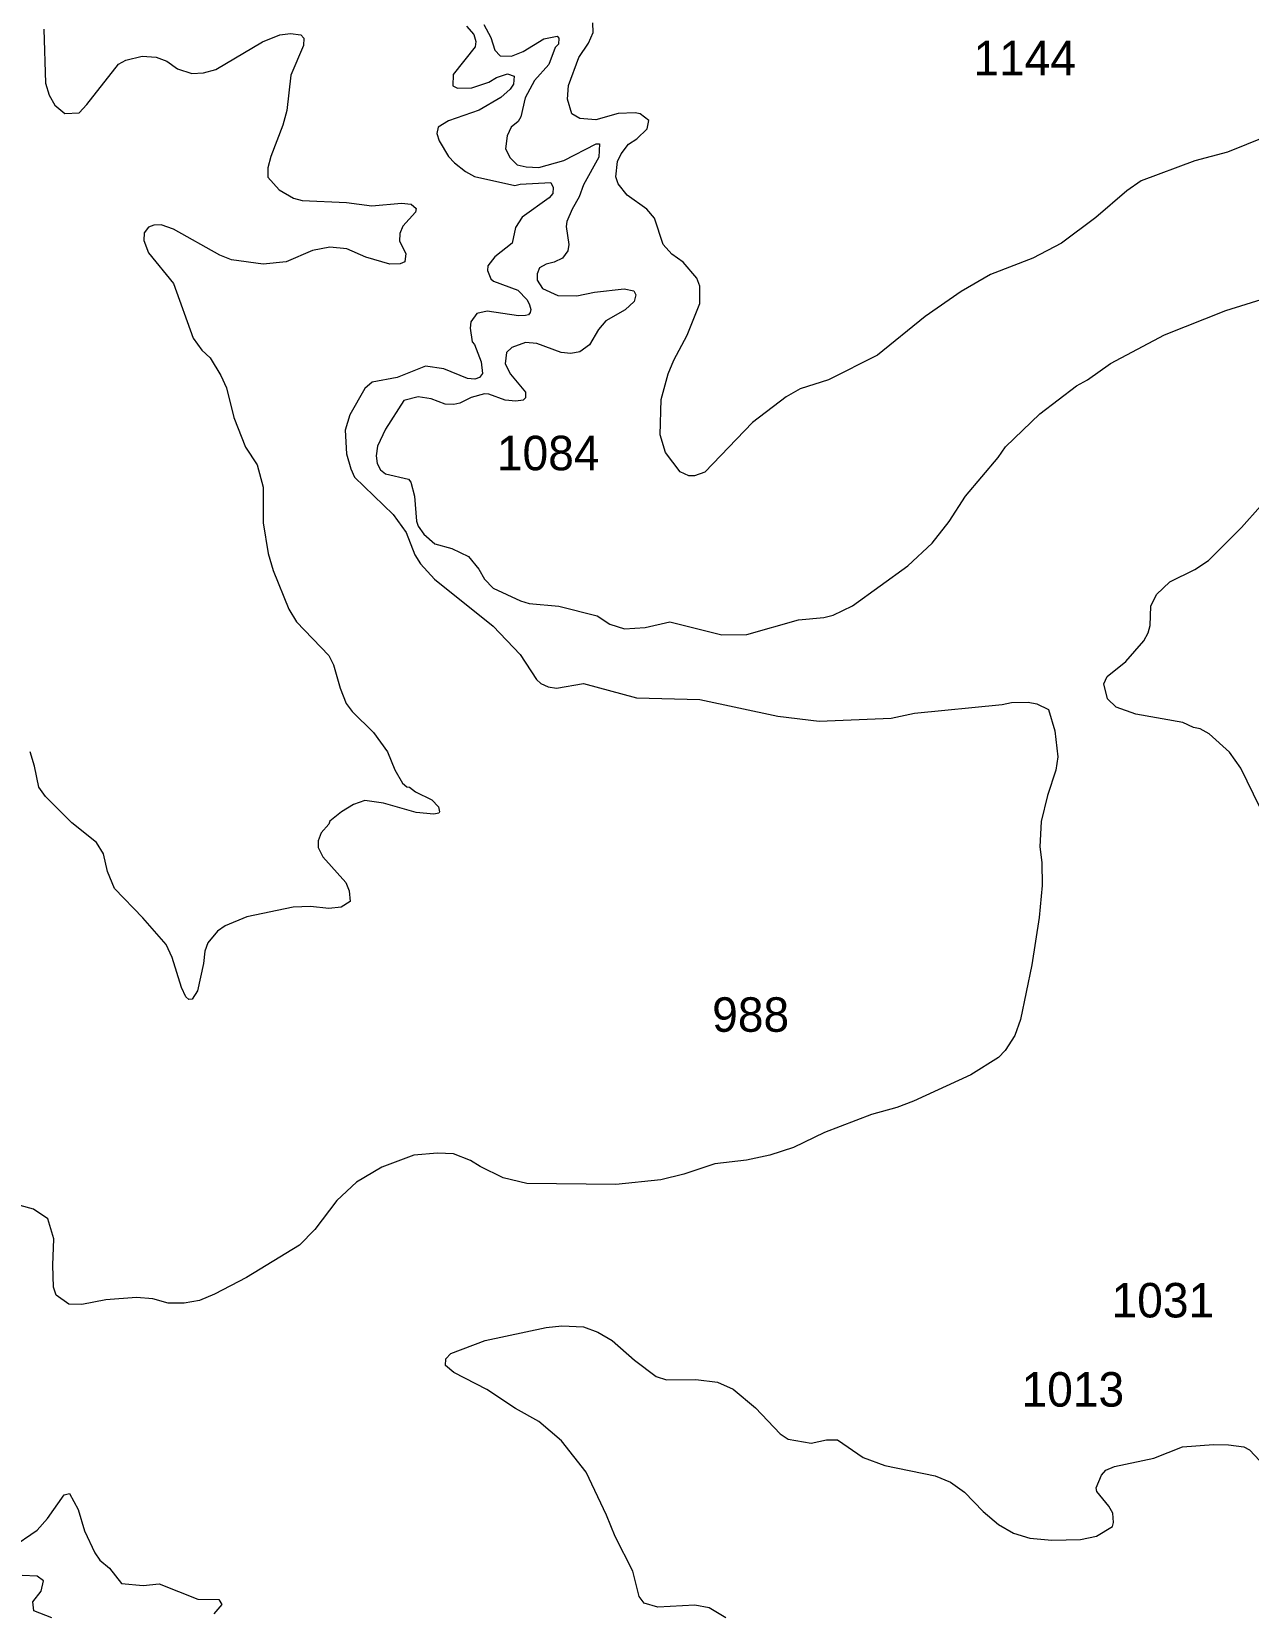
# Model space of a CAD drawing. Header units: kilometres. Extents: x 178.1 to 232.4, y 8228.7 to 8284.8.
# Drawn here: x 215.53 to 221.18, y 8251.47 to 8258.79 of the extents above; entities that cross this region are included whole.
import ezdxf

# ---------------------------------------------------------------- set-up
doc = ezdxf.new("R2010")
doc.units = ezdxf.units.KM
for name, color, linetype in [('1', 7, 'Continuous'), ('2', 7, 'Continuous'), ('21', 7, 'Continuous')]:
    doc.layers.add(name, color=color, linetype=linetype)
doc.styles.add('dgn002', font='dgn002.shx')

msp = doc.modelspace()

# ---------------------------------------------------------------- linework, layer by layer
at = {"layer": '1', "color": 5, "linetype": 'Continuous', "lineweight": 13, "flags": 128}
for points in [[(217.5514, 8258.8202), (217.5859, 8258.7809), (217.5944, 8258.7483), (217.591, 8258.7234), (217.4896, 8258.5956), (217.488, 8258.542), (217.5091, 8258.5317), (217.5761, 8258.5339), (217.6551, 8258.5598), (217.6907, 8258.5813), (217.7412, 8258.5979), (217.7719, 8258.5868), (217.769, 8258.5499), (217.7543, 8258.528), (217.7111, 8258.4881), (217.61, 8258.4301), (217.4676, 8258.3799), (217.4198, 8258.3509), (217.4135, 8258.3218)], [(217.4135, 8258.3218), (217.4242, 8258.2872), (217.4681, 8258.2146), (217.4959, 8258.1848), (217.5466, 8258.1457), (217.5885, 8258.1224)], [(217.5885, 8258.1224), (217.7753, 8258.0799), (217.7997, 8258.0864), (217.9426, 8258.0948), (217.953, 8258.0719)], [(217.953, 8258.0719), (217.951, 8258.0439), (217.9353, 8258.0229), (217.8096, 8257.9343), (217.7794, 8257.8853), (217.7635, 8257.8132), (217.6827, 8257.75), (217.6503, 8257.7086), (217.649, 8257.6857), (217.6641, 8257.6478), (217.6767, 8257.6365), (217.7887, 8257.5951), (217.8328, 8257.5503), (217.8442, 8257.5277), (217.8491, 8257.5054), (217.8473, 8257.4908), (217.8382, 8257.4803), (217.8247, 8257.4776), (217.7918, 8257.4758), (217.6469, 8257.497), (217.5999, 8257.4872), (217.5715, 8257.4476), (217.5681, 8257.4191), (217.5776, 8257.3556), (217.5882, 8257.3427), (217.6192, 8257.2633), (217.6255, 8257.2088), (217.6117, 8257.1907), (217.5903, 8257.1829), (217.5556, 8257.186), (217.4461, 8257.2304), (217.3618, 8257.242), (217.2296, 8257.1896), (217.1132, 8257.1689), (217.0794, 8257.1383), (217.0097, 8257.0174), (216.9886, 8256.9452), (216.9953, 8256.8364), (217.0143, 8256.7664), (217.0318, 8256.728), (217.2112, 8256.555), (217.2715, 8256.4717), (217.3122, 8256.3679), (217.3387, 8256.3255), (217.4034, 8256.2545), (217.6749, 8256.0371), (217.7999, 8255.9054), (217.8754, 8255.7893), (217.8964, 8255.7702), (217.9294, 8255.756), (217.9695, 8255.7494), (218.0933, 8255.7704), (218.3391, 8255.7046), (218.6338, 8255.6965), (218.996, 8255.6192), (219.1876, 8255.5961), (219.5201, 8255.6092), (219.6287, 8255.6338), (220.0352, 8255.6731), (220.0782, 8255.6833), (220.1562, 8255.6847), (220.1965, 8255.676), (220.2502, 8255.6506), (220.2802, 8255.5516), (220.2937, 8255.4303), (220.2852, 8255.3681), (220.2462, 8255.2511), (220.2161, 8255.1301), (220.2098, 8255.0126), (220.2196, 8254.9409), (220.2213, 8254.8331), (220.2066, 8254.6858), (220.1732, 8254.4651), (220.1205, 8254.2127), (220.0947, 8254.138), (220.0496, 8254.068), (220.0181, 8254.0368), (219.8897, 8253.9564), (219.6247, 8253.833), (219.5471, 8253.8039), (219.4296, 8253.7712), (219.2114, 8253.6885), (219.0674, 8253.6182), (218.9579, 8253.5832), (218.8493, 8253.5601), (218.703, 8253.5432), (218.5595, 8253.4944), (218.4528, 8253.4681), (218.2436, 8253.4464), (217.8306, 8253.4515), (217.7212, 8253.4784), (217.6147, 8253.53), (217.5695, 8253.559), (217.4906, 8253.589), (217.4173, 8253.5928)], [(221.2301, 8255.1977), (221.1429, 8255.3787), (221.0898, 8255.4528), (220.9949, 8255.5367), (220.9537, 8255.5597), (220.9233, 8255.5662), (220.8731, 8255.5893), (220.6562, 8255.6279), (220.5648, 8255.6605), (220.5236, 8255.6994), (220.5079, 8255.7698), (220.5231, 8255.8037), (220.6085, 8255.8731), (220.6921, 8255.9692), (220.712, 8256.005), (220.7214, 8256.0397), (220.7252, 8256.1293), (220.7507, 8256.183), (220.8129, 8256.2415), (220.9286, 8256.2998), (220.9922, 8256.3405), (221.1463, 8256.4948), (221.233, 8256.5933)], [(217.4173, 8253.5928), (217.3072, 8253.5827), (217.1591, 8253.5282), (217.0413, 8253.4578), (216.9502, 8253.3735), (216.8479, 8253.2377)], [(216.3832, 8252.9381), (216.3137, 8252.9098), (216.2413, 8252.8966), (216.1681, 8252.8967), (216.0964, 8252.9162), (216.021, 8252.9228), (215.8791, 8252.9114), (215.7671, 8252.8903), (215.7067, 8252.8913), (215.648, 8252.9337), (215.6359, 8252.9712), (215.6322, 8253.0731), (215.6372, 8253.1954), (215.6097, 8253.2875), (215.5427, 8253.3328), (215.3447, 8253.3864)], [(216.8479, 8253.2377), (216.7772, 8253.1661), (216.5317, 8253.0155), (216.3832, 8252.9381)], [(218.7535, 8251.4376), (218.6774, 8251.4841), (218.6108, 8251.4958), (218.4387, 8251.486), (218.3754, 8251.5056), (218.3528, 8251.5367), (218.323, 8251.6529), (218.2409, 8251.814), (218.2013, 8251.9128), (218.1062, 8252.1131), (217.9926, 8252.2579), (217.8866, 8252.3472), (217.7787, 8252.4078), (217.6453, 8252.4959), (217.493, 8252.5753), (217.4547, 8252.6071), (217.4553, 8252.6378), (217.4788, 8252.6636), (217.6385, 8252.7233), (217.9214, 8252.7841), (217.9939, 8252.7913), (218.0947, 8252.7862), (218.1612, 8252.7628), (218.2263, 8252.7237), (218.3312, 8252.6328), (218.4312, 8252.5573), (218.4782, 8252.5405), (218.6148, 8252.5426), (218.7151, 8252.5297), (218.7877, 8252.4974), (218.8919, 8252.4105), (219.0065, 8252.291), (219.0437, 8252.2659), (219.1498, 8252.2481), (219.2213, 8252.2628), (219.2725, 8252.2628), (219.3914, 8252.1811), (219.4913, 8252.1442), (219.7242, 8252.0965), (219.7966, 8252.0669), (219.8611, 8252.0204), (219.947, 8251.9298), (220.0187, 8251.8701), (220.0889, 8251.8303), (220.1637, 8251.8069), (220.2667, 8251.7971), (220.3994, 8251.8), (220.4731, 8251.8158), (220.5468, 8251.8614), (220.5518, 8251.8796)], [(220.5167, 8252.1216), (220.5564, 8252.1391), (220.7388, 8252.1775), (220.8715, 8252.2301), (221.0154, 8252.2414), (221.0855, 8252.2397), (221.1562, 8252.2298), (221.1823, 8252.2166), (221.2309, 8252.1649), (221.2694, 8252.1039), (221.2995, 8252.0711), (221.3696, 8252.0246), (221.4772, 8251.9918), (221.5177, 8251.973), (221.5763, 8251.9217), (221.6102, 8251.8644), (221.6104, 8251.8086), (221.6017, 8251.7429), (221.4687, 8251.4145)], [(220.4716, 8252.0397), (220.4958, 8252.0995), (220.5167, 8252.1216)], [(220.5518, 8251.8796), (220.5484, 8251.9227), (220.531, 8251.9546), (220.4753, 8252.0236), (220.4716, 8252.0397)], [(215.438, 8251.7609), (215.5598, 8251.8432), (215.6088, 8251.8986), (215.6854, 8252.0075), (215.7099, 8252.0136), (215.7504, 8251.9393), (215.7802, 8251.8406), (215.8278, 8251.7385), (215.8513, 8251.7051), (215.8956, 8251.6669), (215.9513, 8251.597), (216.0519, 8251.5865), (216.126, 8251.5944), (216.3055, 8251.5244), (216.4033, 8251.522), (216.4167, 8251.4995), (216.38, 8251.4553)], [(215.6283, 8251.4369), (215.5454, 8251.4697), (215.5403, 8251.5122), (215.5793, 8251.5602), (215.5903, 8251.6081), (215.5595, 8251.6306), (215.4908, 8251.6342)]]:
    msp.add_lwpolyline(points, dxfattribs=at)
at = {"layer": '2', "color": 3, "linetype": 'Continuous', "lineweight": 0, "flags": 128}
for points in [[(215.5912, 8258.8052), (215.5994, 8258.5555), (215.6159, 8258.4996), (215.6418, 8258.4523), (215.6888, 8258.4142), (215.755, 8258.4179), (215.7912, 8258.4562), (215.9381, 8258.6438), (215.9722, 8258.6622), (216.0477, 8258.6806), (216.1122, 8258.6755), (216.161, 8258.6566), (216.2111, 8258.6218), (216.2776, 8258.6), (216.3324, 8258.6036), (216.3881, 8258.6192), (216.6047, 8258.7469), (216.6858, 8258.7792), (216.7345, 8258.7857), (216.7831, 8258.7796), (216.7973, 8258.7644), (216.7957, 8258.7302), (216.7374, 8258.5916), (216.7187, 8258.4278), (216.7003, 8258.3607), (216.6433, 8258.2145), (216.6296, 8258.1624), (216.6303, 8258.1191), (216.6831, 8258.0597), (216.7493, 8258.0216), (216.7896, 8258.011), (216.9953, 8258.0019), (217.1122, 8257.9861), (217.2501, 8257.999), (217.294, 8257.9941), (217.3173, 8257.9742), (217.3155, 8257.9561), (217.2555, 8257.8918), (217.2422, 8257.8576), (217.2407, 8257.8227), (217.2698, 8257.7654), (217.2651, 8257.7266), (217.244, 8257.7175), (217.1953, 8257.7163), (217.0852, 8257.7486), (216.9958, 8257.7866), (216.9176, 8257.7949), (216.8372, 8257.7786), (216.7152, 8257.7269), (216.6089, 8257.716), (216.4619, 8257.736), (216.4072, 8257.7566), (216.1926, 8257.8786), (216.1359, 8257.8985), (216.1009, 8257.8967), (216.0767, 8257.8872), (216.0571, 8257.8607), (216.0553, 8257.8247), (216.076, 8257.7677), (216.1926, 8257.6259), (216.2835, 8257.3718), (216.3241, 8257.3173), (216.3629, 8257.2815), (216.4121, 8257.1999), (216.4384, 8257.1413), (216.4727, 8257.004), (216.5258, 8256.8673), (216.5803, 8256.7854), (216.6083, 8256.6818), (216.6084, 8256.5152), (216.6312, 8256.3736), (216.654, 8256.2953), (216.7272, 8256.1155), (216.7631, 8256.057), (216.9128, 8255.9005), (216.934, 8255.8568), (216.9651, 8255.7485), (216.9935, 8255.6784), (217.0209, 8255.641), (217.1207, 8255.5428), (217.1844, 8255.4544), (217.2183, 8255.3701), (217.2538, 8255.3083), (217.2751, 8255.2907), (217.2863, 8255.2895), (217.3155, 8255.2682)], [(217.6317, 8258.8264), (217.665, 8258.7662), (217.6827, 8258.7083), (217.7071, 8258.6824), (217.7604, 8258.6806), (217.8148, 8258.702), (217.9104, 8258.7611), (217.9716, 8258.7738), (217.9792, 8258.7637), (217.9775, 8258.7352), (217.9631, 8258.7211), (217.9337, 8258.6419), (217.867, 8258.5675), (217.8237, 8258.4878), (217.8037, 8258.3987), (217.7903, 8258.3767), (217.759, 8258.3513), (217.74, 8258.3109), (217.7326, 8258.2508), (217.7542, 8258.2088), (217.7861, 8258.177), (217.8287, 8258.167), (217.8866, 8258.1638), (218.0025, 8258.1968), (218.1525, 8258.2735), (218.1683, 8258.2736), (218.1654, 8258.212), (218.0944, 8258.0841), (218.0746, 8258.0282), (218.0407, 8257.9701), (218.0167, 8257.9137), (218.0142, 8257.8901), (218.0254, 8257.8063), (218.0207, 8257.7775), (217.9968, 8257.7438), (217.9584, 8257.7255), (217.9203, 8257.7159), (217.8896, 8257.6982), (217.8793, 8257.6706), (217.8793, 8257.6421), (217.9042, 8257.6028), (217.9742, 8257.5698), (218.0627, 8257.5693), (218.1447, 8257.586), (218.2823, 8257.6008), (218.3278, 8257.5925), (218.336, 8257.5732), (218.3291, 8257.5425), (218.2865, 8257.5044), (218.1968, 8257.4527), (218.1642, 8257.4121), (218.122, 8257.342), (218.0768, 8257.3087), (218.0347, 8257.3013), (217.99, 8257.3061), (217.8774, 8257.3473), (217.8252, 8257.3523), (217.7623, 8257.3291), (217.7366, 8257.3066), (217.7313, 8257.2533), (217.755, 8257.2057), (217.8245, 8257.1217), (217.8254, 8257.0949), (217.8148, 8257.0851), (217.7809, 8257.0807), (217.7307, 8257.0854), (217.6551, 8257.1131), (217.6346, 8257.1137)], [(221.257, 8258.3064), (221.0812, 8258.2348), (220.9285, 8258.1948), (220.681, 8258.1021), (220.6136, 8258.0554), (220.4698, 8257.9318), (220.3108, 8257.8135), (220.1779, 8257.7439), (219.9817, 8257.6669), (219.8461, 8257.5892), (219.6793, 8257.4731), (219.4579, 8257.2929), (219.2298, 8257.1792), (219.0988, 8257.1366), (219.0335, 8257.1008), (218.877, 8256.9807), (218.657, 8256.7513), (218.6089, 8256.7336), (218.5821, 8256.7336), (218.5429, 8256.7525), (218.4742, 8256.8425), (218.4488, 8256.9247), (218.4536, 8257.0873), (218.4867, 8257.2065), (218.5127, 8257.271), (218.5745, 8257.3856), (218.633, 8257.5324), (218.6328, 8257.614), (218.6198, 8257.6514), (218.5565, 8257.7246), (218.503, 8257.7627), (218.4642, 8257.807), (218.4229, 8257.929), (218.3876, 8257.9709), (218.2971, 8258.0353), (218.2548, 8258.0875), (218.2446, 8258.1203), (218.2521, 8258.1923), (218.2691, 8258.2273), (218.3025, 8258.2721), (218.3409, 8258.2964), (218.39, 8258.3436), (218.3974, 8258.3819), (218.3571, 8258.4126), (218.3343, 8258.4172), (218.2554, 8258.4138), (218.1514, 8258.3853), (218.0763, 8258.3907), (218.0403, 8258.4128), (218.0205, 8258.4809), (218.0238, 8258.5449), (218.0718, 8258.674), (218.1176, 8258.7399), (218.1392, 8258.7899), (218.1372, 8258.8351)], [(217.3277, 8257.1004), (217.2615, 8257.0834), (217.175, 8256.9496), (217.138, 8256.8711), (217.1319, 8256.8266), (217.137, 8256.7914), (217.1532, 8256.762), (217.1754, 8256.7433), (217.2819, 8256.7187), (217.2937, 8256.7043), (217.3095, 8256.6396), (217.3196, 8256.5237), (217.3267, 8256.5), (217.3529, 8256.4629), (217.404, 8256.4188), (217.483, 8256.3973), (217.5613, 8256.3597), (217.6085, 8256.301), (217.6343, 8256.2539), (217.6746, 8256.2122), (217.8011, 8256.1542), (217.8419, 8256.1425), (217.9794, 8256.1292), (218.1577, 8256.0844), (218.2159, 8256.0457), (218.2845, 8256.0241), (218.3804, 8256.0305), (218.4937, 8256.0568), (218.736, 8255.9961), (218.8517, 8255.9986), (219.0907, 8256.0664), (219.2092, 8256.0765), (219.2524, 8256.0874), (219.3411, 8256.1303), (219.598, 8256.316), (219.7105, 8256.4219), (219.7904, 8256.5216), (219.8658, 8256.6394), (220.0172, 8256.819), (220.0512, 8256.8678), (220.2098, 8257.0214), (220.381, 8257.1514), (220.4313, 8257.1793), (220.5374, 8257.2551), (220.7886, 8257.3873), (221.0722, 8257.5004), (221.3557, 8257.5889)], [(217.4521, 8257.0661), (217.3869, 8257.0904), (217.3277, 8257.1004)], [(217.6346, 8257.1137), (217.5726, 8257.0976), (217.5208, 8257.0711), (217.4928, 8257.0643), (217.4521, 8257.0661)], [(217.3184, 8255.1729), (217.167, 8255.2155), (217.08, 8255.2274), (217.0274, 8255.2089), (216.9724, 8255.1761), (216.9172, 8255.1323), (216.9126, 8255.1176), (216.878, 8255.0786), (216.8638, 8255.041), (216.8635, 8255.0096), (216.8854, 8254.9671), (216.9911, 8254.8471), (217.0065, 8254.8092), (217.0114, 8254.7593), (216.9707, 8254.7331), (216.913, 8254.7274), (216.8279, 8254.7368), (216.7476, 8254.7333), (216.5324, 8254.6878), (216.4328, 8254.6466), (216.3961, 8254.6216), (216.3513, 8254.5683), (216.3386, 8254.5293), (216.3321, 8254.4715), (216.3037, 8254.3451), (216.2787, 8254.3059), (216.2629, 8254.3045), (216.2505, 8254.3168), (216.2301, 8254.3612), (216.1867, 8254.5005), (216.1585, 8254.5596), (216.0507, 8254.6835), (215.9185, 8254.8197), (215.8868, 8254.898), (215.8676, 8254.9804), (215.8347, 8255.0339), (215.7213, 8255.1247), (215.5988, 8255.247), (215.5682, 8255.2899), (215.5486, 8255.3873), (215.5271, 8255.4538)], [(217.3155, 8255.2682), (217.3902, 8255.2305), (217.4213, 8255.1994), (217.4261, 8255.1762), (217.4223, 8255.1696)], [(217.4223, 8255.1696), (217.4001, 8255.1649), (217.3184, 8255.1729)]]:
    msp.add_lwpolyline(points, dxfattribs=at)

# ---------------------------------------------------------------- texts
at = {"layer": '21', "color": 7, "linetype": 'Continuous', "lineweight": 0, "style": 'dgn002'}
for s, p in [('1144', (219.9023, 8258.5915)), ('1084', (217.6923, 8256.7597)), ('988', (218.6907, 8254.1553)), ('1031', (220.543, 8252.8304))]:
    msp.add_text(s, height=0.16, dxfattribs=at).set_placement(p)
at = {"layer": '21', "color": 6, "linetype": 'Continuous', "lineweight": 13, "true_color": 0xf000f0, "style": 'dgn002'}
msp.add_text('1013', height=0.16, dxfattribs=at).set_placement((220.1254, 8252.4168))

doc.saveas('drawing.dxf')
